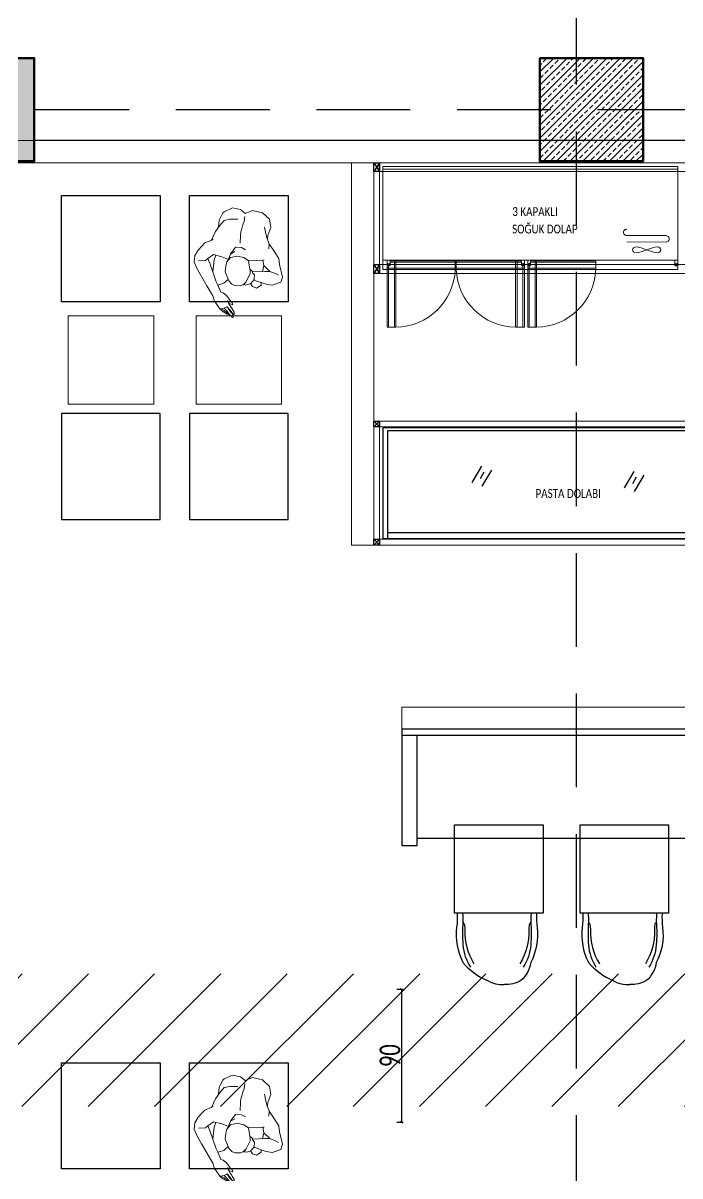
# Model space of a CAD drawing. Header units: millimetres. Extents: x -24 to 530668, y -246875 to -2983.
# Drawn here: x 259345 to 259791, y -122613 to -121832 of the extents above; entities that cross this region are included whole.
import ezdxf

# ---------------------------------------------------------------- set-up
doc = ezdxf.new("R2010")
doc.units = ezdxf.units.MM
doc.header["$PDMODE"] = 2
doc.linetypes.add('DASHED2', pattern=[9.524999999999995, 6.349999999999998, -3.174999999999998])
doc.layers.get('0').update_dxf_attribs({"lineweight": 20})
for name, color, linetype in [('0-HSL-HTC', 253, 'Continuous'), ('a_grid_label_1_1', 9, 'Continuous'), ('a_outline_02', 1, 'Continuous'), ('a_structure_steel structure_elevation2', 9, 'Continuous'), ('Kıtc-014 Elk Tes İşaretler', 1, 'Continuous'), ('yazı', 11, 'Continuous')]:
    doc.layers.add(name, color=color, linetype=linetype)
for name, color, linetype, lineweight in [('A-RCON-1', 8, 'Continuous', 5), ('alçıpan', 12, 'Continuous', 20), ('demir-1', 103, 'Continuous', 20), ('KP', 167, 'Continuous', 30), ('makineekipman', 156, 'Continuous', 20), ('mutfak ekipmanları', 167, 'Continuous', 25), ('t_mob kesit', 32, 'Continuous', 25), ('tefris', 30, 'Continuous', 0), ('tefrişoturum', 59, 'Continuous', 25), ('X_S_COL_01$0$SC_COLS_SITU_E_SECT', 4, 'Continuous', 50)]:
    doc.layers.add(name, color=color, linetype=linetype, lineweight=lineweight)
doc.styles.add('text2', font='calibri.ttf', dxfattribs={"width": 0.8})
doc.styles.add('Ölçü50', font='calibri.ttf', dxfattribs={"width": 0.7})
doc.dimstyles.new('olcu10', dxfattribs={"dimtxt": 14, "dimasz": 2, "dimexe": 1.25, "dimexo": 0.625, "dimgap": 0.5, "dimtad": 1, "dimdec": 1, "dimrnd": 0.5, "dimzin": 9, "dimtxsty": 'Ölçü50', "dimblk": 'ARCHTICK', "dimcen": 2, "dimclrd": 256, "dimclre": 256, "dimclrt": 6, "dimazin": 2, "dimtfac": 1, "dimtdec": 1, "dimtix": 1, "dimtmove": 0, "dimatfit": 3, "dimldrblk": 'ARCHTICK', "dimfxl": 1, "dimlwd": -1, "dimarcsym": 0})

# ---------------------------------------------------------------- blocks, each defined once
blk = doc.blocks.new('fdg')
at = {"layer": 'KP'}
blk.add_lwpolyline([(249315.4984521661, -96505.9999370499), (249319.4984521661, -96505.9999370499), (249319.4984521661, -96509.9999370499), (249315.4984521661, -96509.9999370499), (249315.4984521661, -96505.9999370499), (249319.4984521661, -96509.9999370499), (249319.4984521661, -96505.9999370499), (249315.4984521661, -96509.9999370499)], dxfattribs=at)
blk = doc.blocks.new('60lik')
at = {"layer": 'KP'}
blk.add_lwpolyline([(260700.1860676716, -106004.3325524503), (260704.1860676716, -106004.3325524503), (260704.1860676716, -106010.3325524503), (260700.1860676716, -106010.3325524503), (260700.1860676716, -106004.3325524503), (260704.1860676716, -106010.3325524503), (260704.1860676716, -106004.3325524503), (260700.1860676716, -106010.3325524503)], dxfattribs=at)
blk = doc.blocks.new('PD')
at = {"layer": 'mutfak ekipmanları'}
for p, q in [((259693.1057549852, -106262.8009169944), (259442.9712570976, -106262.8009169944)), ((259442.9712570976, -106262.8009169944), (259442.9712570976, -106337.8009169944)), ((259690.1057556391, -106264.8009169944), (259445.9712570976, -106264.8009169944)), ((259445.9712570976, -106264.8009169944), (259445.9712570976, -106337.8009169944)), ((259690.1057556391, -106337.8009169944), (259690.1057556391, -106264.8009169944)), ((259693.1057549852, -106337.8009169944), (259693.1057549852, -106262.8009169944)), ((259503.3940288738, -106299.9053172372), (259509.9945568241, -106288.9263943067)), ((259511.3673169026, -106292.8413735993), (259508.8374913007, -106297.3103621559)), ((259510.1134470028, -106302.445264611), (259516.7139749531, -106291.4663416805)), ((259606.5987919498, -106303.4301214168), (259613.1993199002, -106292.4511984862)), ((259614.5720799786, -106296.3661777789), (259612.0422543767, -106300.8351663354)), ((259613.3182100788, -106305.9700687906), (259619.9187380292, -106294.99114586)), ((259445.9712570976, -106333.8009169944), (259690.1057556391, -106333.8009169944)), ((259442.9712570976, -106337.8009169944), (259693.1057549852, -106337.8009169944))]:
    blk.add_line(p, q, dxfattribs=at)
at = {"layer": 'yazı', "insert": (259546.3366004851, -106304.3313941907, 2.431912466006102e-06), "char_height": 6, "attachment_point": 1, "style": 'text2'}
blk.add_mtext_dynamic_manual_height_columns('PASTA DOLABI', width=527.0079382135591, gutter_width=12.5, heights=[0], dxfattribs=at)
blk = doc.blocks.new('mevcutt')
at = {"layer": 'makineekipman', "extrusion": (-6.331099399999998e-09, 1.52846034e-08, 1)}
for p, q in [((260610.4759033452, -105749.4820770222, -2.05266515342796e-06), (260410.4746091832, -105749.4820770221, -1.294086946608952e-06)), ((260608.4759037638, -105810.9807699848, -8.539032078753182e-07), (260410.4801093712, -105810.9820641467, -3.540492120089524e-07)), ((260413.4359996541, -105812.4820367945, -3.124086898089525e-07), (260413.4359996541, -105816.4820367945, -2.512702762089524e-07)), ((260459.6359996541, -105812.4820367945, -1.991189750895232e-08), (260415.4359996541, -105812.4820367945, -2.997464910089523e-07)), ((260418.4359996541, -105856.4820367945, 3.917693567910475e-07), (260418.4359996541, -105810.9820367945, -3.036800979089524e-07)), ((260459.6359996541, -105816.4820367945, 4.122651609104754e-08), (260459.6359996541, -105812.4820367945, -1.991189750895232e-08)), ((260460.3052945514, -105816.4820367945, 4.546388859104742e-08), (260460.3052945514, -105812.4820367945, -1.567452500895243e-08)), ((260460.3052945514, -105812.4820367945, -1.567452500895243e-08), (260504.5052945514, -105812.4820367945, 2.641600684910474e-07)), ((260501.5052945514, -105856.4820367945, 9.176893198910478e-07), (260501.5052945514, -105810.9820367945, 2.222398651910477e-07)), ((260506.5052945514, -105812.4820367945, 2.768222672910475e-07), (260506.5052945514, -105816.4820367945, 3.379606808910476e-07)), ((260508.7115481118, -105812.4820367945, -3.124086898089525e-07), (260508.7115481118, -105816.4820367945, -2.512702762089524e-07)), ((260554.9115481118, -105812.4820367945, -1.991189750895232e-08), (260510.7115481118, -105812.4820367945, -2.997464910089523e-07)), ((260513.7115481118, -105856.4820367945, 3.917693567910475e-07), (260513.7115481118, -105810.9820367945, -3.036800979089524e-07)), ((260554.9115481118, -105816.4820367945, 4.122651609104754e-08), (260554.9115481118, -105812.4820367945, -1.991189750895232e-08)), ((260413.4359996541, -105816.4820367945, -2.512702762089524e-07), (260459.6359996541, -105816.4820367945, 4.122651609104754e-08)), ((260414.4359996541, -105814.9820367945, -2.678660819089524e-07), (260414.4359996541, -105856.4820367945, 3.664449591910476e-07)), ((260506.5052945514, -105816.4820367945, 3.379606808910476e-07), (260460.3052945514, -105816.4820367945, 4.546388859104742e-08)), ((260505.5052945514, -105814.9820367945, 3.087026763910477e-07), (260505.5052945514, -105856.4820367945, 9.430137174910477e-07)), ((260508.7115481118, -105816.4820367945, -2.512702762089524e-07), (260554.9115481118, -105816.4820367945, 4.122651609104754e-08)), ((260509.7115481118, -105814.9820367945, -2.678660819089524e-07), (260509.7115481118, -105856.4820367945, 3.664449591910476e-07))]:
    blk.add_line(p, q, dxfattribs=at)
at = {"layer": 'makineekipman', "extrusion": (-6.331099399999998e-09, 1.52846034e-08, 1), "elevation": -0.0032663175798012}
blk.add_lwpolyline([(260410.4759033446, -105817.4820627865), (260610.4759033446, -105817.4820627865), (260610.4759033446, -105747.4820774415), (260410.4759033446, -105747.4820774415)], close=True, dxfattribs=at)
at = {"layer": 'makineekipman', "extrusion": (-6.331099399999998e-09, 1.52846034e-08, 1)}
for points, elevation in [([(260602.455014328, -105794.3953462386), (260575.7832214926, -105794.3780874263, -1), (260575.7860335796, -105790.0322843447)], -0.003268346098707842), ([(260575.7804094057, -105798.7238905079), (260602.4522022411, -105798.7411493202, 1), (260602.455014328, -105794.3953462386)], -0.003268346098707841)]:
    blk.add_lwpolyline(points, format="xyb", dxfattribs=dict(at, elevation=elevation))
blk.add_lwpolyline([(260596.3388234412, -105806.04692055), (260594.8819401442, -105805.8739480591), (260593.1801371048, -105805.4193138263), (260591.3150542371, -105804.776905099), (260589.3683314554, -105804.0406091244), (260587.4216086736, -105803.3043131498), (260585.5565258061, -105802.6619044224), (260583.8547227666, -105802.2072701896), (260582.3978394697, -105802.0342976987), (260581.2539192965, -105802.205587259), (260580.4366194983, -105802.658591428), (260579.9460007934, -105803.2994758254), (260579.7821239004, -105804.0344060709), (260579.9450495377, -105804.7695477842), (260580.4348384237, -105805.4110665848), (260581.2515512769, -105805.8651280925), (260582.3952488157, -105806.0378979268), (260583.8523547471, -105805.8668110232), (260585.5547447315, -105805.4143795793), (260587.4206574179, -105804.7743851085), (260589.3683314555, -105804.0406091244), (260591.3160054929, -105803.3068331402), (260593.1819181794, -105802.6668386695), (260594.8843081638, -105802.2144072256), (260596.3414140951, -105802.0433203219), (260597.485111634, -105802.2160901563), (260598.3018244871, -105802.670151664), (260598.7916133731, -105803.3116704646), (260598.9545390104, -105804.0468121778), (260598.7906621174, -105804.7817424234), (260598.3000434126, -105805.4226268208), (260597.4827436144, -105805.8756309898)], close=True, dxfattribs=at)
for points, elevation in [([(260415.4359996536, -105814.4820367951), (260415.4359996536, -105810.9820367951), (260413.4359996536, -105810.9820367951), (260413.4359996536, -105814.4820367951)], -0.0032663175798012), ([(260419.4359996536, -105810.9820367951), (260413.4359996536, -105810.9820367951), (260413.4359996536, -105856.4820367951), (260419.4359996536, -105856.4820367951), (260419.4359996536, -105810.9820367951)], -0.0032663175798012), ([(260413.4359996536, -105811.4820367951), (260413.4359996536, -105817.4820367951), (260459.6359996536, -105817.4820367951), (260459.6359996536, -105811.4820367951), (260415.4359996536, -105811.4820367951)], -0.003266317579801199), ([(260506.5052945509, -105811.4820367951), (260506.5052945509, -105817.4820367951), (260460.3052945509, -105817.4820367951), (260460.3052945509, -105811.4820367951), (260504.5052945509, -105811.4820367951)], -0.003266317579801199), ([(260500.5052945509, -105810.9820367951), (260506.5052945509, -105810.9820367951), (260506.5052945509, -105856.4820367951), (260500.5052945509, -105856.4820367951), (260500.5052945509, -105810.9820367951)], -0.0032663175798012), ([(260504.5052945509, -105814.4820367951), (260504.5052945509, -105810.9820367951), (260506.5052945509, -105810.9820367951), (260506.5052945509, -105814.4820367951)], -0.003266317579801199), ([(260510.7115481113, -105814.482036795), (260510.7115481113, -105810.982036795), (260508.7115481113, -105810.982036795), (260508.7115481113, -105814.482036795)], -0.003266920778768876), ([(260514.7115481113, -105810.982036795), (260508.7115481113, -105810.982036795), (260508.7115481113, -105856.482036795), (260514.7115481113, -105856.482036795), (260514.7115481113, -105810.982036795)], -0.003266920778768876), ([(260508.7115481113, -105811.482036795), (260508.7115481113, -105817.482036795), (260554.9115481113, -105817.482036795), (260554.9115481113, -105811.482036795), (260510.7115481113, -105811.482036795)], -0.003266920778768874), ([(260608.47363898, -105814.4807692527), (260608.4759037633, -105810.9807699855), (260610.4759033446, -105810.9820641474), (260610.4736385613, -105814.4820634146)], -0.003268070945071398)]:
    blk.add_lwpolyline(points, dxfattribs=dict(at, elevation=elevation))
for centre, radius in [((260414.3692445028, -105813.7682972805, -0.003266317579801203), 0.5960807673109231), ((260505.5720497017, -105813.7682972805, -0.003266317579801198), 0.5960807673109231), ((260509.6447929605, -105813.7682972805, -0.003266920778768878), 0.5960807673109231), ((260609.5408557547, -105813.7677201645, -0.003268070945071398), 0.596080767310923)]:
    blk.add_circle(centre, radius, dxfattribs=at)
for centre, radius, start, end in [((260414.4359996536, -105813.7320367951, -0.003266317579801201), 1.25, 216.8698976463508, 323.1301023536492), ((260418.8161741816, -105815.6246782316, -0.003266317579801201), 40.86205981592017, 270.8691374280842, 357.3947596709714), ((260501.1251200229, -105815.6246782316, -0.0032663175798012), 40.86205981591921, 182.6052403290286, 269.1308625719157), ((260505.5052945509, -105813.7320367951, -0.0032663175798012), 1.25, 216.8698976463508, 323.1301023536492), ((260509.7115481113, -105813.732036795, -0.003266920778768877), 1.25, 216.8698976463508, 323.1301023536492), ((260514.0917226393, -105815.6246782316, -0.003266920778768877), 40.86205981592017, 270.8691374280842, 357.3947596709714), ((260609.4741240813, -105813.7314164907, -0.003268070945071398), 1.249999999999998, 216.8328226361249, 323.0930273448134)]:
    blk.add_arc(centre, radius, start, end, dxfattribs=at)
blk = doc.blocks.new('dada')
for p, q in [((219973.4297527905, -31806.8618306515), (219967.8187333976, -31810.10482326217)), ((219980.4856698812, -31806.96618437461), (219973.4297527905, -31806.8618306515)), ((219984.7079820423, -31810.00849674895), (219980.4856698812, -31806.96618437461)), ((219967.8187333976, -31810.10482326217), (219965.6273052227, -31815.2904005551)), ((219965.6273052227, -31815.2904005551), (219966.3176452338, -31821.02182808958)), ((219984.2825399424, -31815.56332567588), (219984.5506578094, -31812.1366389624)), ((219988.5610425697, -31808.21842904549), (219984.7079820423, -31810.00849674895)), ((219993.9071640513, -31808.37094602522), (219988.5610425697, -31808.21842904549)), ((219993.9553273079, -31816.30182894386), (219988.7697500149, -31815.09774752866)), ((219998.8760066897, -31812.25611538973), (219993.9071640513, -31808.37094602522)), ((219999.6707004234, -31813.15516284641), (219998.8760066897, -31812.25611538973)), ((220000.906890676, -31818.54142037474), (219999.6707004234, -31813.15516284641)), ((219964.1021354306, -31826.48835771225), (219966.7350601243, -31822.57107951)), ((219966.3176452338, -31821.02182808958), (219966.1007320164, -31823.51507609218)), ((219966.7350601243, -31822.57107951), (219967.9311143297, -31820.29937924046)), ((219967.9311143297, -31820.29937924046), (219969.4000936557, -31817.12863151517)), ((219969.4000936557, -31817.12863151517), (219969.8014541273, -31816.05298545092)), ((219984.571519482, -31817.25706686612), (219984.2825399424, -31815.56332567588)), ((219984.3628120367, -31825.27624908809), (219984.7240364612, -31822.7797869553)), ((219984.6036283198, -31818.70196456343), (219984.571519482, -31817.25706686612)), ((219984.6036283198, -31820.51611389566), (219984.6036283198, -31818.70196456343)), ((219984.7240364612, -31822.7797869553), (219984.6036283198, -31820.51611389566)), ((219997.5916531805, -31817.9474068775), (219993.9553273079, -31816.30182894386)), ((219999.7268908894, -31822.23393671375), (219997.5916531805, -31817.9474068775)), ((220001.5892034777, -31826.61679306321), (219999.7268908894, -31822.23393671375)), ((220000.1764146177, -31823.1490385893), (220000.906890676, -31818.54142037474)), ((219961.5494828313, -31828.75203077283), (219955.5290757574, -31834.57978482053)), ((219964.1021354306, -31826.48835771225), (219961.5494828313, -31828.75203077283)), ((219963.5562851892, -31829.8035952083), (219964.1021354306, -31826.48835771225)), ((219983.4316557427, -31830.56618010413), (219984.3628120367, -31825.27624908809)), ((220002.812862759, -31832.98161714871), (220001.5892034777, -31826.61679306321)), ((219954.1564229445, -31838.39270930059), (219950.2873079983, -31846.23529291499)), ((219955.5290757574, -31834.57978482053), (219954.1564229445, -31838.39270930059)), ((219965.9483935999, -31838.13583859868), (219964.2643284123, -31841.56198145051)), ((219965.9483935999, -31838.13583859868), (219964.9771012587, -31837.71039649818)), ((219970.2750594838, -31839.4683553639), (219965.9483935999, -31838.13583859868)), ((219981.9947852543, -31833.11883270342), (219978.9364184608, -31834.0178801601)), ((219985.9200906666, -31833.88944480915), (219981.9947852543, -31833.11883270342)), ((219988.0713827943, -31839.18740303416), (219985.6551459042, -31836.8534129753)), ((219988.0151923284, -31838.63352558363), (219985.9200906666, -31833.88944480915)), ((219988.0713827943, -31839.18740303416), (219988.0151923284, -31838.63352558363)), ((220002.9297474528, -31833.11080549445), (220001.8621285984, -31831.93080570709)), ((220006.6623998386, -31835.82400228243), (220002.9297474528, -31833.11080549445)), ((220008.267841725, -31838.35257325295), (220006.6623998386, -31835.82400228243)), ((220010.106072685, -31841.56345702588), (220008.267841725, -31838.35257325295)), ((219950.2873079983, -31846.23529291499), (219950.447852187, -31849.80740111202)), ((219954.9077826402, -31845.06717924561), (219953.1080794733, -31845.58927202571)), ((219959.3981907036, -31844.47733404927), (219954.9077826402, -31845.06717924561)), ((219964.2643284123, -31841.56198145051), (219959.3981907036, -31844.47733404927)), ((219962.8418635499, -31845.247946155), (219959.3981907036, -31844.47733404927)), ((219970.6202294894, -31847.49556479576), (219962.8418635499, -31845.247946155)), ((219964.2466252003, -31845.64127941683), (219964.2643284123, -31841.56198145051)), ((219975.2760109598, -31840.4155660772), (219970.2750594838, -31839.4683553639)), ((219972.1694809097, -31846.31556500934), (219970.965399495, -31847.20658525612)), ((219972.1694809097, -31846.31556500934), (219972.9201586505, -31846.52655505735)), ((219975.1475756089, -31840.73665445458), (219972.5628141719, -31847.45542874906)), ((219978.8240375288, -31839.44427373607), (219975.1475756089, -31840.73665445458)), ((219983.2068938786, -31839.40413768843), (219978.8240375288, -31839.44427373607)), ((219987.6379134851, -31841.50726655938), (219983.2068938786, -31839.40413768843)), ((219989.3878451411, -31844.89474893987), (219987.6379134851, -31841.50726655938)), ((219988.4727432659, -31841.62767470136), (219988.0713827943, -31839.18740303416)), ((219989.0988656016, -31844.07597357847), (219988.4727432659, -31841.62767470136)), ((219993.4646748132, -31842.31559024818), (219988.641314664, -31842.96019146659)), ((219989.40389956, -31845.85801407203), (219989.0988656016, -31844.07597357847)), ((219989.40389956, -31847.79257154532), (219989.3878451411, -31844.89474893987)), ((219999.271145249, -31842.09529755797), (219993.4646748132, -31842.31559024818)), ((219997.0136941015, -31853.7246793152), (219997.9296475574, -31845.56643866535)), ((219997.9296475574, -31845.56643866535), (219997.6077075994, -31842.2297154085)), ((219999.271145249, -31842.09529755797), (220002.3437611642, -31845.7054970923)), ((219999.9677071724, -31848.98059854071), (220002.3437611642, -31845.7054970923)), ((220002.3437611642, -31845.7054970923), (220003.5398153696, -31847.2708029316)), ((220011.4867527073, -31845.76971476778), (220010.106072685, -31841.56345702588)), ((220010.8365487432, -31850.10440786157), (220011.4867527073, -31845.76971476778)), ((219950.447852187, -31849.80740111202), (219955.802000878, -31853.25910116799)), ((219955.802000878, -31853.25910116799), (219959.8958776883, -31853.53202628877)), ((219959.8958776883, -31853.53202628877), (219963.4834174273, -31853.17397701806)), ((219963.1549247177, -31854.84848863605), (219963.3556049535, -31853.17882907364)), ((219963.4834174273, -31853.17397701806), (219967.2889375751, -31852.84168627739)), ((219967.2889375751, -31852.84168627739), (219968.8221345766, -31852.86576790616)), ((219969.0790052784, -31849.15719714828), (219968.5813182937, -31852.23161836129)), ((219968.5813182937, -31852.23161836129), (219970.18676018, -31855.43447492432)), ((219968.5813182937, -31852.23161836129), (219968.5813182937, -31852.23161836129)), ((219970.5881206517, -31848.02536061846), (219969.0790052784, -31849.15719714828)), ((219970.965399495, -31847.20658525612), (219970.5881206517, -31848.02536061846)), ((219972.5628141719, -31847.45542874906), (219972.1694809097, -31849.01270737845)), ((219972.1694809097, -31849.01270737845), (219973.4136983716, -31854.95284235824)), ((219985.0932880951, -31857.08808006693), (219988.9062125753, -31851.81420347068)), ((219988.9062125753, -31851.81420347068), (219989.40389956, -31847.79257154532)), ((219993.1686607835, -31859.66481429499), (219997.0136941015, -31853.7246793152)), ((219997.0136941015, -31853.7246793152), (219999.9677071724, -31848.98059854071)), ((220003.5398153696, -31847.2708029316), (220008.0350526516, -31848.65148295436)), ((220007.3768214781, -31854.47120979216), (220010.8365487432, -31850.10440786157)), ((220010.8365487432, -31850.10440786157), (220010.8365487432, -31850.10440786157)), ((219965.6433596415, -31857.48944053866), (219963.1549247177, -31854.84848863605)), ((219968.5090734088, -31857.12018890467), (219965.6433596415, -31857.48944053866)), ((219970.315195531, -31855.52277422763), (219968.5090734088, -31857.12018890467)), ((219970.18676018, -31855.43447492432), (219971.9607734645, -31856.55828424424)), ((219971.9607734645, -31856.55828424424), (219973.3896167434, -31857.24862425562)), ((219973.3896167434, -31857.24862425562), (219974.2986825771, -31857.09719472818)), ((219973.4136983716, -31854.95284235824), (219974.9308409543, -31857.3610051877)), ((219974.2986825771, -31857.09719472818), (219973.9987185846, -31855.88144587141)), ((219974.9308409543, -31857.3610051877), (219976.5603644689, -31858.48481450856)), ((219976.5603644689, -31858.48481450856), (219980.2849896453, -31859.19923614778)), ((219980.2849896453, -31859.19923614778), (219982.4443089826, -31858.75773962933)), ((219982.4443089826, -31858.75773962933), (219985.0932880951, -31857.08808006693)), ((219985.7996825251, -31856.20508703005), (219987.9028113963, -31859.36780754544)), ((219987.9028113963, -31859.36780754544), (219991.6434909916, -31861.5752901395)), ((219988.5677589089, -31865.90963839062), (219991.6434909916, -31861.5752901395)), ((219991.6434909916, -31861.5752901395), (219993.1686607835, -31859.66481429499)), ((219998.7234897105, -31863.71855505809), (220003.6682507206, -31858.46876008969)), ((220003.6682507206, -31858.46876008969), (220007.3768214781, -31854.47120979216)), ((219981.0475745414, -31869.81923422657), (219980.0843094096, -31870.44535656154)), ((219983.158730622, -31868.06930256981), (219981.0475745414, -31869.81923422657)), ((219984.8604990216, -31866.76889464233), (219983.158730622, -31868.06930256981)), ((219986.8030837041, -31865.86984718565), (219984.8604990216, -31866.76889464233)), ((219988.5677589089, -31865.90963839062), (219986.8030837041, -31865.86984718565)), ((219993.3372321817, -31869.50617305815), (219991.2180488916, -31872.74916566882)), ((219993.3372321817, -31869.50617305815), (219998.7234897105, -31863.71855505809)), ((219976.2713849294, -31878.09528715044), (219976.6566909822, -31876.8671241074)), ((219976.6566909822, -31876.8671241074), (219977.5156023913, -31876.05637595497)), ((219977.8607723969, -31877.76617156409), (219976.7851263331, -31878.45651157453)), ((219977.5156023913, -31876.05637595497), (219978.4547858949, -31875.02889314734)), ((219978.6715205496, -31877.01161387723), (219977.8607723969, -31877.76617156409)), ((219978.1176430988, -31877.91868854288), (219979.0487993929, -31877.16413085602)), ((219978.4547858949, -31875.02889314734), (219979.1527900758, -31874.38074640811)), ((219980.1324726662, -31875.8316140908), (219978.6715205496, -31877.01161387723)), ((219980.0843094096, -31870.44535656154), (219978.8160103194, -31871.79392774656)), ((219978.8160103194, -31871.79392774656), (219978.8641735759, -31872.05079844847)), ((219978.8641735759, -31872.05079844847), (219979.1531531155, -31872.17120658953)), ((219979.0487993929, -31877.16413085602), (219980.260908017, -31876.21692014366)), ((219979.1527900758, -31874.38074640811), (219980.2689352265, -31873.42345126134)), ((219979.1531531155, -31872.17120658953), (219981.2161459395, -31871.84209100317)), ((219981.039547332, -31877.68589946974), (219979.1555914146, -31879.29314953248)), ((219982.06766917, -31874.36340160176), (219980.1324726662, -31875.8316140908)), ((219980.260908017, -31876.21692014366), (219981.2803636149, -31875.31787268698)), ((219980.2689352265, -31873.42345126134), (219981.4970268902, -31872.1621443785)), ((219982.2115199091, -31876.84304247864), (219981.039547332, -31877.68589946974)), ((219981.2161459395, -31871.84209100317), (219982.1794110713, -31871.28018634274)), ((219983.4742533857, -31877.43193497855), (219981.2458448934, -31878.56295809589)), ((219981.2803636149, -31875.31787268698), (219982.2275743279, -31874.55528779115)), ((219981.4970268902, -31872.1621443785), (219982.1794110713, -31871.28018634274)), ((219982.2275743279, -31874.55528779115), (219982.06766917, -31874.36340160176)), ((219982.1794110713, -31871.28018634274), (219982.7252613127, -31870.18045865066)), ((219982.2115199091, -31876.84304247864), (219983.8633408775, -31875.8767784673)), ((219982.2275743279, -31874.55528779115), (219983.8633408775, -31875.8767784673)), ((219985.165176326, -31876.82246678203), (219983.4742533857, -31877.43193497855)), ((219983.8633408775, -31875.8767784673), (219986.6805280104, -31877.05314712293)), ((219986.6805280104, -31877.05314712293), (219984.2877995938, -31878.28020231679)), ((219985.9787222246, -31876.82246678203), (219985.165176326, -31876.82246678203)), ((219987.8768357517, -31875.8568393809), (219986.6805280104, -31877.05314712293)), ((219991.2180488916, -31872.74916566882), (219987.8768357517, -31875.8568393809)), ((219976.4078474898, -31878.38426669009), (219976.2713849294, -31878.09528715044)), ((219976.7851263331, -31878.45651157453), (219976.4078474898, -31878.38426669009)), ((219976.4800923746, -31879.78100113078), (219978.1176430988, -31877.91868854288)), ((219976.616554935, -31880.36698741998), (219976.4800923746, -31879.78100113078)), ((219976.8814528462, -31880.615830912), (219976.616554935, -31880.36698741998)), ((219979.1555914146, -31879.29314953248), (219976.8814528462, -31880.615830912)), ((219981.2458448934, -31878.56295809589), (219979.1555914146, -31879.29314953248)), ((219979.4418951173, -31879.51725859913), (219979.1555914146, -31879.29314953248)), ((219981.0336153805, -31879.23450300258), (219979.4418951173, -31879.51725859913)), ((219984.2877995938, -31878.28020231679), (219981.0336153805, -31879.23450300258))]:
    blk.add_line(p, q)
blk = doc.blocks.new('_ArchTick')
at = {"color": 0, "linetype": 'ByBlock', "const_width": 0.15}
blk.add_lwpolyline([(-0.5, -0.5), (0.5, 0.5)], dxfattribs=at)
blk = doc.blocks.new('*D709')
at = {"layer": 'DEFPOINTS', "color": 0, "transparency": 16777216}
for p in [(259597.9523647364, -122486.6103743406), (259597.9523647364, -122576.6103743406), (259601.7558389078, -122576.6103743406)]:
    blk.add_point(p, dxfattribs=at)
at = {"layer": 'Kıtc-014 Elk Tes İşaretler', "lineweight": -2, "transparency": 16777216}
for p, q in [((259598.5773647364, -122486.6103743406), (259603.0058389078, -122486.6103743406)), ((259598.5773647364, -122576.6103743406), (259603.0058389078, -122576.6103743406))]:
    blk.add_line(p, q, dxfattribs=at)
at = {"layer": 'Kıtc-014 Elk Tes İşaretler', "transparency": 16777216}
blk.add_line((259601.7558389078, -122486.6103743406), (259601.7558389078, -122576.6103743406), dxfattribs=at)
at = {"layer": 'Kıtc-014 Elk Tes İşaretler', "transparency": 16777216, "xscale": 2, "yscale": 2, "zscale": 2}
for p, rotation in [((259601.7558389078, -122486.6103743406), 90), ((259601.7558389078, -122576.6103743406), 270)]:
    blk.add_blockref('_ArchTick', p, dxfattribs=dict(at, rotation=rotation))
at = {"layer": 'Kıtc-014 Elk Tes İşaretler', "color": 6, "transparency": 16777216, "insert": (259594.0835312155, -122531.6103743405), "char_height": 14, "attachment_point": 5, "rotation": 90, "style": 'Ölçü50'}
blk.add_mtext('90', dxfattribs=at)

msp = doc.modelspace()

# ---------------------------------------------------------------- hatches: boundary and pattern name
at = {"layer": '0-HSL-HTC'}
h = msp.add_hatch(dxfattribs=at)
h.set_pattern_fill('ANSI33', color=12, angle=90, style=0)
h.set_pattern_definition([(135, (232235.5271859891, -137040.4798069559), (-4.490128060534577, -4.490128060534577), []), (135, (232235.5271859891, -137035.9896769559), (-4.490128060534577, -4.490128060534577), [3.175, -1.5875])])
edge = h.paths.add_edge_path()
edge.add_arc((260555.2839291609, -122710.4790656048), 30, 0, 360)
edge = h.paths.add_edge_path()
edge.add_arc((259730.527185989, -122710.4790656047), 30, 0, 360)
h.paths.add_polyline_path([(259283.027185989, -121855.4798069561), (259353.027185989, -121855.4798069561), (259353.027185989, -121925.4798069561), (259283.027185989, -121925.4798069561)])
h = msp.add_hatch(dxfattribs=at)
h.set_pattern_fill('ANSI33', color=12, angle=90, style=0)
h.set_pattern_definition([(225, (242019.0687892624, -95259.78024298526), (4.490128060534576, -4.490128060534578), []), (225, (242014.5786592624, -95259.78024298526), (4.490128060534576, -4.490128060534578), [3.175, -1.5875])])
h.paths.add_polyline_path([(259765.5271859891, -121925.4798069561), (259765.5271859891, -121855.4798069561), (259695.5271859891, -121855.4798069561), (259695.5271859891, -121925.4798069561)])
at = {"layer": 'a_structure_steel structure_elevation2', "true_color": 0xed1f24}
h = msp.add_hatch(dxfattribs=at)
h.set_pattern_fill('ANSI31', color=240, scale=10)
h.set_pattern_definition([(45, (0, 199.1880607652711), (-22.45064030267288, 22.45064030267288), [])])
h.paths.add_polyline_path([(260405.7151918827, -123808.0975132076), (260094.2970107876, -123808.0975132076), (260094.2970107876, -124274.6256010479), (260004.9639873293, -124274.6256010479), (260004.9639873293, -123718.0975132076), (260315.7151918827, -123718.0975132076), (260315.7151918827, -123258.3551781475), (259859.0167811234, -123258.3551781475), (259859.0167811234, -123497.6740384036), (259769.0167811234, -123497.6740384036), (259769.0167811234, -123168.3551781475), (260207.5260941532, -123168.3551781475), (260207.5260941532, -122566.1507538171), (259130.0867614544, -122566.1507538171), (259130.0867614544, -122476.1507538171), (260297.5260941532, -122476.1507538171), (260297.5260941532, -123168.3551781475), (260960.9319998899, -123168.3551781475), (260960.9319998899, -123505.4549953182), (260870.9319998899, -123505.4549953182), (260870.9319998899, -123258.3551781475), (260405.7151918827, -123258.3551781475), (260405.7151918826, -123718.0975132076), (260888.6605650336, -123718.0975132076), (260888.6605650336, -123829.2697039975), (260706.336489603, -123829.2697039975), (260706.336489603, -124274.6256010479), (260616.336489603, -124274.6256010479), (260616.336489603, -123808.0975132076)])

# ---------------------------------------------------------------- linework, layer by layer
at = {"layer": 'a_grid_label_1_1', "linetype": 'DASHED2', "ltscale": 10}
for p, q in [((259720.5271859923, -124540.4798069313, -17966.19200973511), (259720.5271859923, -121278.2162199136, -17966.19200973511)), ((258877.5168830356, -121890.4798069313, -17966.19200973511), (262145.3104928758, -121890.4798069313, -17966.19200973511))]:
    msp.add_line(p, q, dxfattribs=at)
at = {"layer": 'a_outline_02'}
for p, q in [((261363.0273657366, -121911.4148072193), (259353.027185989, -121911.4148072193)), ((259353.027185989, -121911.4148072193), (259353.027185989, -121925.4798069561)), ((259353.027185989, -121925.4798069561), (258835.1553433898, -121925.4798069561))]:
    msp.add_line(p, q, dxfattribs=at)
at = {"layer": 'alçıpan'}
for p, q in [((259283.0273657366, -121911.4148072193), (261363.0273657366, -121911.4148072193)), ((259283.0273657366, -121926.4148072193), (261353.0273656925, -121926.4148072193))]:
    msp.add_line(p, q, dxfattribs=at)
at = {"layer": 'demir-1'}
for p, q in [((260648.9026442239, -122101.521193889), (259583.0273657366, -122101.521193889)), ((260648.9026442239, -122105.521193889), (259583.0273657366, -122105.521193889))]:
    msp.add_line(p, q, dxfattribs=at)
for points in [[(259583.0273657366, -122185.5211938906), (259583.0273657366, -121926.4148072193), (259568.0273657366, -121926.4148072193), (259568.0273657366, -122185.5211938906), (260648.9026442239, -122185.521193889)], [(259583.0273657363, -121932.4148072197), (260821.0273657365, -121932.4148072198)], [(259587.0273657366, -121926.4148072193), (259587.0273657366, -122001.4148072193)], [(259583.0273657366, -121995.4148072192), (260821.0273657365, -121995.4148072192)], [(260821.0273657365, -122001.4148072192), (259583.0273657366, -122001.4148072192)], [(259583.0273657366, -122101.521193889), (259583.0273657377, -122185.5211938891), (259587.0273657367, -122185.521193889), (259587.0273657367, -122101.521193889)], [(259587.0273657367, -122181.5211938916), (260648.9026442239, -122181.5211938893)], [(259602.1295513502, -122310.411498866), (260052.0253453155, -122310.411498866), (260052.0253453155, -122295.411498866), (259602.1295513502, -122295.411498866), (259602.1295513502, -122310.411498866)]]:
    msp.add_lwpolyline(points, dxfattribs=at)
msp.add_arc((259706.8970135697, -122105.7450284475), 75.86996148051803, 267.0764354629288, 267.2229694808312, dxfattribs=at)
at = {"layer": 't_mob kesit'}
for p, q in [((260052.1156963477, -122310.411498866), (259602.2097417068, -122310.411498866)), ((259602.2097417068, -122314.411498866), (260052.1156963477, -122314.411498866))]:
    msp.add_line(p, q, dxfattribs=at)
for points in [[(259612.2097417068, -122314.411498866), (259612.2097417068, -122389.411498866), (259602.2097417068, -122389.411498866), (259602.2097417068, -122310.411498866)], [(260042.1156963477, -122384.411498866), (259612.2097417068, -122384.411498866)]]:
    msp.add_lwpolyline(points, dxfattribs=at)
for points in [[(259637.811406556, -122375.1370852874), (259697.811406556, -122375.1370852874), (259697.811406556, -122435.1370852874), (259637.811406556, -122435.1370852874)], [(259722.8772860068, -122375.1370852874), (259782.8772860068, -122375.1370852874), (259782.8772860068, -122435.1370852874), (259722.8772860068, -122435.1370852874)]]:
    msp.add_lwpolyline(points, close=True, dxfattribs=at)
at = {"layer": 'tefris', "linetype": 'Continuous'}
for points in [[(259375.9400774771, -122030.1577804522), (259375.9400774771, -122090.1577804522), (259433.9400774771, -122090.1577804522), (259433.9400774771, -122030.1577804522)], [(259462.6285864118, -122030.1577804522), (259462.6285864118, -122090.1577804522), (259520.6285864118, -122090.1577804522), (259520.6285864118, -122030.1577804522)]]:
    msp.add_lwpolyline(points, close=True, dxfattribs=at)
at = {"layer": 'tefrişoturum'}
for points in [[(259371.3886932125, -122020.6613188668), (259371.3886932125, -121948.6613188668), (259438.3886932125, -121948.6613188668), (259438.3886932125, -122020.6613188668)], [(259458.0772021472, -122020.6613188668), (259458.0772021472, -121948.6613188668), (259525.0772021472, -121948.6613188668), (259525.0772021472, -122020.6613188668)], [(259371.3886932125, -122096.3289745079), (259371.3886932125, -122168.3289745079), (259438.3886932125, -122168.3289745079), (259438.3886932125, -122096.3289745079)], [(259458.0772021472, -122096.3289745079), (259458.0772021472, -122168.3289745079), (259525.0772021472, -122168.3289745079), (259525.0772021472, -122096.3289745079)], [(259371.3886932125, -122608.3671181108), (259371.3886932125, -122536.3671181108), (259438.3886932125, -122536.3671181108), (259438.3886932125, -122608.3671181108)], [(259458.0772021472, -122608.3671181108), (259458.0772021472, -122536.3671181108), (259525.0772021472, -122536.3671181108), (259525.0772021472, -122608.3671181108)]]:
    msp.add_lwpolyline(points, close=True, dxfattribs=at)
for points in [[(259639.5588138214, -122435.3871479865, -0.0429775001474635), (259639.2231963591, -122444.6568750513, 0.1507889361603225), (259643.4921442409, -122468.4910925824, 0.1171761720102745), (259660.1014668019, -122480.6694963621, 0.1423030084950895), (259671.4584699346, -122483.4690143577)], [(259643.2622975746, -122435.3871479866, -0.0294686754847789), (259643.4896388388, -122440.6935402217, 0.0388746796606672), (259643.4896388389, -122456.5469059691, 0.1212806688791798), (259648.5179508017, -122471.6380878756)], [(259693.3581260478, -122435.3871479865, 0.0429775001474635), (259693.6937435101, -122444.6568750513, -0.1507889361603225), (259689.4247956283, -122468.4910925824, -0.1741683163939799), (259682.8154730674, -122480.6694963621, -0.1423030084950895), (259671.4584699346, -122483.4690143577)], [(259689.6546422946, -122435.3871479865, 0.0294686754847787), (259689.4273010304, -122440.6935402217, -0.0388746796606672), (259689.4273010304, -122456.5469059691, -0.1212806688791798), (259684.3989890675, -122471.6380878756)], [(259724.6246932722, -122435.3871479865, -0.0429775001474635), (259724.2890758099, -122444.6568750513, 0.1507889361603225), (259728.5580236916, -122468.4910925824, 0.1171761720102745), (259745.1673462527, -122480.6694963621, 0.1423030084950895), (259756.5243493854, -122483.4690143577)], [(259728.3281770254, -122435.3871479866, -0.0294686754847789), (259728.5555182896, -122440.6935402217, 0.0388746796606672), (259728.5555182897, -122456.5469059691, 0.1212806688791798), (259733.5838302525, -122471.6380878756)], [(259778.4240054986, -122435.3871479865, 0.0429775001474635), (259778.7596229609, -122444.6568750513, -0.1507889361603225), (259774.4906750791, -122468.4910925824, -0.1741683163939465), (259767.8813525182, -122480.6694963621, -0.1423030084950895), (259756.5243493854, -122483.4690143577)], [(259774.7205217454, -122435.3871479865, 0.0294686754847787), (259774.4931804812, -122440.6935402217, -0.0388746796606672), (259774.4931804812, -122456.5469059691, -0.1212806688791798), (259769.4648685183, -122471.6380878756)], [(259643.5674308951, -122441.2395648767, -0.1736180389038855), (259644.4827043881, -122442.9480777448, -0.0594003005479837), (259644.7734702735, -122446.438108723, 0.1495723469694589), (259650.9059864631, -122469.3612676624, -1.75502850519665)], [(259689.349508974, -122441.2395648766, 0.1736180389038855), (259688.4342354811, -122442.9480777448, 0.0594003005479837), (259688.1434695957, -122446.438108723, -0.1495723469694589), (259682.0109534061, -122469.3612676624, 1.75502850519665)], [(259728.6333103459, -122441.2395648767, -0.1736180389038855), (259729.5485838389, -122442.9480777448, -0.0594003005479837), (259729.8393497243, -122446.438108723, 0.1495723469694589), (259735.9718659139, -122469.3612676624, -1.75502850519665)], [(259774.4153884248, -122441.2395648766, 0.1736180389038855), (259773.500114932, -122442.9480777448, 0.0594003005479837), (259773.2093490465, -122446.438108723, -0.1495723469694589), (259767.0768328569, -122469.3612676624, 1.75502850519665)]]:
    msp.add_lwpolyline(points, format="xyb", dxfattribs=at)
at = {"layer": 'X_S_COL_01$0$SC_COLS_SITU_E_SECT', "ltscale": 0.5}
for points in [[(259283.027185989, -121855.4798069561), (259353.027185989, -121855.4798069561), (259353.027185989, -121925.4798069561), (259283.027185989, -121925.4798069561)], [(259695.5271859891, -121855.4798069561), (259765.5271859891, -121855.4798069561), (259765.5271859891, -121925.4798069561), (259695.5271859891, -121925.4798069561)]]:
    msp.add_lwpolyline(points, close=True, dxfattribs=at)

# ---------------------------------------------------------------- block references
at = {"layer": 'A-RCON-1', "xscale": -1, "rotation": 346.7058778140276}
for p in [(480900.3563007434, -141588.6528261781), (480900.3563007434, -142176.3586254221)]:
    msp.add_blockref('dada', p, dxfattribs=at)
at = {"layer": 'alçıpan'}
msp.add_blockref('mevcutt', (-821.3545907160151, -16181.43926924019), dxfattribs=at)
at = {"layer": 'demir-1'}
for name, p in [('60lik', (-1117.158701934968, -15922.0822547689)), ('60lik', (-1117.158701934968, -15991.08225476886)), ('PD', (146.315079664957, -15843.2562281593))]:
    msp.add_blockref(name, p, dxfattribs=at)
at = {"layer": 'makineekipman'}
for p in [(10267.52891357054, -25595.5212568391), (10267.52891357162, -25675.52125684072)]:
    msp.add_blockref('fdg', p, dxfattribs=at)

# ---------------------------------------------------------------- texts
at = {"layer": 'yazı', "style": 'text2', "width": 0.8}
for s, p in [('3 KAPAKLI', (259676.912692738, -121962.5711651414)), ('SOĞUK DOLAP', (259676.8277696611, -121974.3803959106))]:
    msp.add_text(s, height=6, dxfattribs=at).set_placement(p)

# ---------------------------------------------------------------- dimensions: what is measured, and where the dimension line sits
at = {"layer": 'Kıtc-014 Elk Tes İşaretler'}
dim = msp.add_linear_dim(base=(259601.7558389078, -122576.6103743406), p1=(259597.9523647364, -122486.6103743406), p2=(259597.9523647364, -122576.6103743406), angle=90, dimstyle='olcu10', dxfattribs=at)
dim.commit()
dim.dimension.update_dxf_attribs({"geometry": '*D709', "text_midpoint": (259594.0835312155, -122531.6103743405)})

doc.saveas('drawing.dxf')
